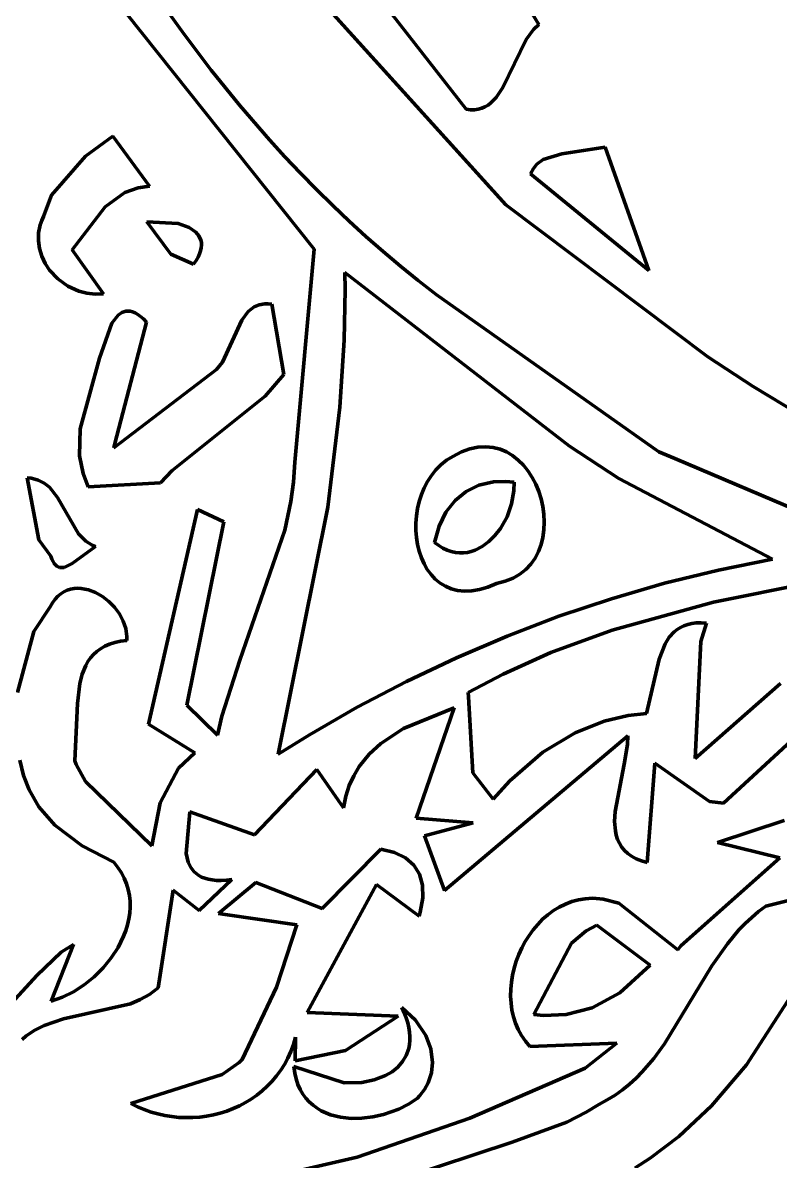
# Model space of a CAD drawing. Header units: millimetres. Extents: x 0 to 14.2, y 0 to 19.5.
# Drawn here: x 3.122 to 3.727, y 3.899 to 4.808 of the extents above; entities that cross this region are included whole.
import ezdxf

# ---------------------------------------------------------------- set-up
doc = ezdxf.new("R2010")
doc.units = ezdxf.units.MM
doc.layers.add('color#010101ff', color=7, linetype='CONTINUOUS', lineweight=100)
doc.layers.add('color#fdfdfdff', color=7, linetype='CONTINUOUS', lineweight=100)

msp = doc.modelspace()

# ---------------------------------------------------------------- linework, layer by layer
at = {"layer": 'color#010101ff'}
for p, q in [((3.53395, 4.80709), (3.46844, 4.91284)), ((3.50764, 4.66303), (3.31882, 4.87161)), ((3.35454, 4.62758), (3.17139, 4.85773)), ((3.22936, 4.82925), (3.25046, 4.79959)), ((3.41673, 4.81492), (3.47591, 4.73928)), ((3.25046, 4.79959), (3.27243, 4.77059)), ((3.5238, 4.79491), (3.52952, 4.80285)), ((3.52952, 4.80285), (3.53395, 4.80709)), ((3.50517, 4.7566), (3.5238, 4.79491)), ((3.27243, 4.77059), (3.29529, 4.74232)), ((3.49975, 4.74866), (3.50517, 4.7566)), ((3.49332, 4.74269), (3.4956, 4.74442)), ((3.4956, 4.74442), (3.49975, 4.74866)), ((3.29529, 4.74232), (3.31905, 4.71484)), ((3.47591, 4.73928), (3.47932, 4.7389)), ((3.47932, 4.7389), (3.48251, 4.73893)), ((3.48251, 4.73893), (3.48549, 4.73935)), ((3.48549, 4.73935), (3.48828, 4.74013)), ((3.48828, 4.74013), (3.49088, 4.74125)), ((3.49088, 4.74125), (3.49332, 4.74269)), ((3.17211, 4.70185), (3.19387, 4.71773)), ((3.19387, 4.71773), (3.22319, 4.67795)), ((3.31905, 4.71484), (3.33128, 4.70142)), ((3.58672, 4.70909), (3.55233, 4.7037)), ((3.62176, 4.61068), (3.58672, 4.70909)), ((3.14505, 4.67063), (3.17211, 4.70185)), ((3.33128, 4.70142), (3.34374, 4.68821)), ((3.53735, 4.69923), (3.53226, 4.69539)), ((3.55233, 4.7037), (3.53735, 4.69923)), ((3.52949, 4.69194), (3.5273, 4.68766)), ((3.53226, 4.69539), (3.52949, 4.69194)), ((3.34374, 4.68821), (3.35643, 4.67523)), ((3.5273, 4.68766), (3.62176, 4.61068)), ((3.20338, 4.6728), (3.18773, 4.66135)), ((3.2141, 4.67667), (3.20338, 4.6728)), ((3.22319, 4.67795), (3.2141, 4.67667)), ((3.35643, 4.67523), (3.36935, 4.66249)), ((3.13858, 4.65361), (3.14505, 4.67063)), ((3.66885, 4.5416), (3.50764, 4.66303)), ((3.13713, 4.65039), (3.13858, 4.65361)), ((3.18773, 4.66135), (3.16152, 4.62715)), ((3.36935, 4.66249), (3.38252, 4.64999)), ((3.13466, 4.64068), (3.136, 4.64715)), ((3.136, 4.64715), (3.13713, 4.65039)), ((3.22116, 4.64954), (3.24602, 4.64797)), ((3.24026, 4.62362), (3.22116, 4.64954)), ((3.24602, 4.64797), (3.25487, 4.64477)), ((3.25487, 4.64477), (3.26005, 4.64124)), ((3.38252, 4.64999), (3.39592, 4.63774)), ((3.13446, 4.63427), (3.13466, 4.64068)), ((3.26005, 4.64124), (3.26256, 4.63829)), ((3.26256, 4.63829), (3.26414, 4.63485)), ((3.39592, 4.63774), (3.40957, 4.62574)), ((3.13533, 4.62801), (3.13446, 4.63427)), ((3.13718, 4.62199), (3.13533, 4.62801)), ((3.16152, 4.62715), (3.18657, 4.59184)), ((3.26396, 4.62638), (3.26312, 4.62391)), ((3.26446, 4.6287), (3.26396, 4.62638)), ((3.26414, 4.63485), (3.26453, 4.63293)), ((3.26465, 4.63089), (3.26446, 4.6287)), ((3.26453, 4.63293), (3.26465, 4.63089)), ((3.33927, 4.45745), (3.35454, 4.62758)), ((3.13991, 4.61627), (3.13718, 4.62199)), ((3.25841, 4.61564), (3.24026, 4.62362)), ((3.26036, 4.61854), (3.25841, 4.61564)), ((3.26193, 4.6213), (3.26036, 4.61854)), ((3.26312, 4.62391), (3.26193, 4.6213)), ((3.40957, 4.62574), (3.42345, 4.61402)), ((3.14345, 4.61095), (3.13991, 4.61627)), ((3.15006, 4.60389), (3.14345, 4.61095)), ((3.37908, 4.6089), (3.3792, 4.59541)), ((3.55832, 4.4703), (3.37908, 4.6089)), ((3.42345, 4.61402), (3.43759, 4.60257)), ((3.15797, 4.59817), (3.15006, 4.60389)), ((3.43759, 4.60257), (3.45197, 4.5914)), ((3.16689, 4.59407), (3.15797, 4.59817)), ((3.17325, 4.59238), (3.16689, 4.59407)), ((3.17984, 4.5916), (3.17325, 4.59238)), ((3.18657, 4.59184), (3.17984, 4.5916)), ((3.3792, 4.59541), (3.37845, 4.55505)), ((3.45197, 4.5914), (3.62969, 4.46591)), ((3.30184, 4.57777), (3.30671, 4.58151)), ((3.30671, 4.58151), (3.31068, 4.58312)), ((3.31068, 4.58312), (3.31532, 4.5839)), ((3.31532, 4.5839), (3.31792, 4.58394)), ((3.31792, 4.58394), (3.32072, 4.58374)), ((3.32072, 4.58374), (3.33045, 4.52745)), ((3.1932, 4.56846), (3.19811, 4.57488)), ((3.19811, 4.57488), (3.201, 4.57694)), ((3.201, 4.57694), (3.20421, 4.57803)), ((3.20421, 4.57803), (3.20594, 4.57816)), ((3.20594, 4.57816), (3.20777, 4.57799)), ((3.20777, 4.57799), (3.20968, 4.57749)), ((3.20968, 4.57749), (3.21169, 4.57664)), ((3.21169, 4.57664), (3.2138, 4.57544)), ((3.2138, 4.57544), (3.216, 4.57385)), ((3.216, 4.57385), (3.21831, 4.57185)), ((3.21831, 4.57185), (3.22073, 4.56944)), ((3.29689, 4.57087), (3.30184, 4.57777)), ((3.18335, 4.54055), (3.1932, 4.56846)), ((3.22073, 4.56944), (3.19561, 4.47248)), ((3.2814, 4.53743), (3.29689, 4.57087)), ((3.37845, 4.55505), (3.37503, 4.50148)), ((3.16775, 4.48421), (3.18335, 4.54055)), ((3.27655, 4.5315), (3.2814, 4.53743)), ((3.70497, 4.51784), (3.66885, 4.5416)), ((3.19469, 4.46902), (3.27655, 4.5315)), ((3.33045, 4.52745), (3.31539, 4.51024)), ((3.74196, 4.49564), (3.70497, 4.51784)), ((3.31539, 4.51024), (3.24138, 4.45083)), ((3.37503, 4.50148), (3.36547, 4.42164)), ((3.16741, 4.46269), (3.16775, 4.48421)), ((3.19561, 4.47248), (3.19469, 4.46902)), ((3.17024, 4.44839), (3.16741, 4.46269)), ((3.46529, 4.46213), (3.4722, 4.46571)), ((3.4722, 4.46571), (3.47888, 4.46815)), ((3.47888, 4.46815), (3.48531, 4.46952)), ((3.48531, 4.46952), (3.49147, 4.4699)), ((3.49147, 4.4699), (3.49733, 4.46934)), ((3.49733, 4.46934), (3.50288, 4.46793)), ((3.50288, 4.46793), (3.5081, 4.46573)), ((3.5081, 4.46573), (3.51297, 4.46281)), ((3.51297, 4.46281), (3.51747, 4.45925)), ((3.59781, 4.44439), (3.55832, 4.4703)), ((3.62969, 4.46591), (3.64241, 4.4604)), ((3.33815, 4.44166), (3.33927, 4.45745)), ((3.45174, 4.45145), (3.45579, 4.45549)), ((3.45579, 4.45549), (3.4603, 4.45907)), ((3.4603, 4.45907), (3.46529, 4.46213)), ((3.51747, 4.45925), (3.52158, 4.45511)), ((3.52158, 4.45511), (3.52528, 4.45046)), ((3.64241, 4.4604), (4.00004, 4.3084)), ((3.12541, 4.44509), (3.12863, 4.4447)), ((3.13481, 4.39554), (3.12541, 4.44509)), ((3.12863, 4.4447), (3.1316, 4.44405)), ((3.17432, 4.43775), (3.17024, 4.44839)), ((3.24138, 4.45083), (3.23201, 4.441)), ((3.44503, 4.44219), (3.44816, 4.447)), ((3.44816, 4.447), (3.45174, 4.45145)), ((3.52528, 4.45046), (3.52856, 4.44538)), ((3.52856, 4.44538), (3.53139, 4.43994)), ((3.1316, 4.44405), (3.13433, 4.44316)), ((3.13433, 4.44316), (3.13915, 4.44071)), ((3.13915, 4.44071), (3.14324, 4.43749)), ((3.14324, 4.43749), (3.14976, 4.42928)), ((3.23201, 4.441), (3.17432, 4.43775)), ((3.336, 4.42613), (3.33815, 4.44166)), ((3.44014, 4.43172), (3.44236, 4.43708)), ((3.44236, 4.43708), (3.44503, 4.44219)), ((3.48608, 4.43915), (3.47579, 4.43416)), ((3.49776, 4.44176), (3.48608, 4.43915)), ((3.50738, 4.44207), (3.49776, 4.44176)), ((3.51417, 4.44145), (3.50738, 4.44207)), ((3.51405, 4.43462), (3.51417, 4.44145)), ((3.53139, 4.43994), (3.53375, 4.4342)), ((3.72046, 4.38014), (3.59781, 4.44439)), ((3.14976, 4.42928), (3.16639, 4.40029)), ((3.43838, 4.42617), (3.44014, 4.43172)), ((3.46699, 4.42695), (3.45978, 4.41766)), ((3.47579, 4.43416), (3.46699, 4.42695)), ((3.51218, 4.4242), (3.51405, 4.43462)), ((3.53375, 4.4342), (3.53563, 4.42823)), ((3.53563, 4.42823), (3.537, 4.42212)), ((3.22245, 4.2483), (3.26134, 4.41978)), ((3.26134, 4.41978), (3.28241, 4.40985)), ((3.36547, 4.42164), (3.32573, 4.2243)), ((3.33114, 4.40325), (3.336, 4.42613)), ((3.43618, 4.4147), (3.43706, 4.42048)), ((3.43706, 4.42048), (3.43838, 4.42617)), ((3.45978, 4.41766), (3.45428, 4.40645)), ((3.50847, 4.41403), (3.51218, 4.4242)), ((3.537, 4.42212), (3.53785, 4.41592)), ((3.28241, 4.40985), (3.25295, 4.26351)), ((3.43575, 4.40889), (3.43618, 4.4147)), ((3.43576, 4.40311), (3.43575, 4.40889)), ((3.50317, 4.40464), (3.50847, 4.41403)), ((3.53785, 4.41592), (3.53816, 4.40971)), ((3.53816, 4.40971), (3.5379, 4.40355)), ((3.16639, 4.40029), (3.17238, 4.39445)), ((3.29523, 4.2996), (3.33114, 4.40325)), ((3.4362, 4.3974), (3.43576, 4.40311)), ((3.45428, 4.40645), (3.45058, 4.39348)), ((3.494, 4.39421), (3.49885, 4.39906)), ((3.49885, 4.39906), (3.50317, 4.40464)), ((3.5379, 4.40355), (3.53707, 4.39753)), ((3.1445, 4.38241), (3.13481, 4.39554)), ((3.18005, 4.3901), (3.16152, 4.37668)), ((3.17238, 4.39445), (3.17728, 4.39136)), ((3.17728, 4.39136), (3.18005, 4.3901)), ((3.43708, 4.39182), (3.4362, 4.3974)), ((3.43838, 4.38643), (3.43708, 4.39182)), ((3.45058, 4.39348), (3.45395, 4.39098)), ((3.45395, 4.39098), (3.45732, 4.38895)), ((3.48294, 4.3873), (3.48867, 4.39024)), ((3.48867, 4.39024), (3.494, 4.39421)), ((3.53563, 4.39171), (3.53357, 4.38615)), ((3.53707, 4.39753), (3.53563, 4.39171)), ((3.14535, 4.38017), (3.1445, 4.38241)), ((3.44011, 4.38128), (3.43838, 4.38643)), ((3.44227, 4.37642), (3.44011, 4.38128)), ((3.45732, 4.38895), (3.46067, 4.38737)), ((3.46067, 4.38737), (3.46399, 4.38622)), ((3.46399, 4.38622), (3.46728, 4.38548)), ((3.46728, 4.38548), (3.47053, 4.38514)), ((3.47053, 4.38514), (3.47373, 4.38516)), ((3.47373, 4.38516), (3.47687, 4.38555)), ((3.47687, 4.38555), (3.47994, 4.38626)), ((3.47994, 4.38626), (3.48294, 4.3873)), ((3.53088, 4.38094), (3.52752, 4.37614)), ((3.53357, 4.38615), (3.53088, 4.38094)), ((3.14625, 4.37827), (3.14535, 4.38017)), ((3.1472, 4.37671), (3.14625, 4.37827)), ((3.14925, 4.37448), (3.1472, 4.37671)), ((3.15146, 4.37334), (3.14925, 4.37448)), ((3.15505, 4.37335), (3.15146, 4.37334)), ((3.16152, 4.37668), (3.15505, 4.37335)), ((3.44485, 4.37191), (3.44227, 4.37642)), ((3.44785, 4.3678), (3.44485, 4.37191)), ((3.52349, 4.37182), (3.51876, 4.36805)), ((3.52752, 4.37614), (3.52349, 4.37182)), ((3.67716, 4.37141), (3.72046, 4.38014)), ((3.45126, 4.36415), (3.44785, 4.3678)), ((3.45508, 4.36101), (3.45126, 4.36415)), ((3.51331, 4.3649), (3.50713, 4.36245)), ((3.51876, 4.36805), (3.51331, 4.3649)), ((3.63426, 4.36086), (3.67716, 4.37141)), ((3.76544, 4.36416), (3.67315, 4.34585)), ((3.15234, 4.35248), (3.15483, 4.35407)), ((3.15483, 4.35407), (3.15744, 4.35528)), ((3.15744, 4.35528), (3.16015, 4.35615)), ((3.16015, 4.35615), (3.16293, 4.35667)), ((3.16293, 4.35667), (3.16577, 4.35686)), ((3.16577, 4.35686), (3.16864, 4.35674)), ((3.16864, 4.35674), (3.17443, 4.35563)), ((3.17443, 4.35563), (3.18015, 4.35345)), ((3.45932, 4.35843), (3.45508, 4.36101)), ((3.46396, 4.35647), (3.45932, 4.35843)), ((3.46901, 4.35519), (3.46396, 4.35647)), ((3.47446, 4.35463), (3.46901, 4.35519)), ((3.4803, 4.35485), (3.47446, 4.35463)), ((3.48654, 4.35591), (3.4803, 4.35485)), ((3.49317, 4.35786), (3.48654, 4.35591)), ((3.5002, 4.36076), (3.49317, 4.35786)), ((3.50713, 4.36245), (3.5002, 4.36076)), ((3.59184, 4.34854), (3.63426, 4.36086)), ((3.14389, 4.3421), (3.14573, 4.34533)), ((3.14573, 4.34533), (3.14777, 4.34812)), ((3.14777, 4.34812), (3.14998, 4.3505)), ((3.14998, 4.3505), (3.15234, 4.35248)), ((3.18015, 4.35345), (3.18563, 4.35032)), ((3.18563, 4.35032), (3.19072, 4.34637)), ((3.19072, 4.34637), (3.19528, 4.34171)), ((3.54996, 4.33449), (3.59184, 4.34854)), ((3.67315, 4.34585), (3.59247, 4.32349)), ((3.13074, 4.32231), (3.14389, 4.3421)), ((3.19528, 4.34171), (3.19914, 4.33646)), ((3.19914, 4.33646), (3.20216, 4.33074)), ((3.20216, 4.33074), (3.20419, 4.32468)), ((3.50867, 4.31875), (3.54996, 4.33449)), ((3.64684, 4.32567), (3.64962, 4.327)), ((3.64962, 4.327), (3.65266, 4.32804)), ((3.65266, 4.32804), (3.65596, 4.32877)), ((3.65596, 4.32877), (3.65954, 4.32918)), ((3.65954, 4.32918), (3.66342, 4.32923)), ((3.6676, 4.32892), (3.66314, 4.31445)), ((3.66342, 4.32923), (3.6676, 4.32892)), ((3.11772, 4.27377), (3.13074, 4.32231)), ((3.20419, 4.32468), (3.20506, 4.31838)), ((3.20506, 4.31838), (3.20501, 4.31519)), ((3.46804, 4.30137), (3.50867, 4.31875)), ((3.59247, 4.32349), (3.54345, 4.30547)), ((3.63466, 4.31257), (3.63795, 4.31779)), ((3.63795, 4.31779), (3.64198, 4.3222)), ((3.64198, 4.3222), (3.6443, 4.32406)), ((3.6443, 4.32406), (3.64684, 4.32567)), ((3.18409, 4.30862), (3.18109, 4.30642)), ((3.18746, 4.31055), (3.18409, 4.30862)), ((3.19121, 4.31219), (3.18746, 4.31055)), ((3.19537, 4.31352), (3.19121, 4.31219)), ((3.19997, 4.31452), (3.19537, 4.31352)), ((3.20501, 4.31519), (3.19997, 4.31452)), ((3.62978, 4.30034), (3.63466, 4.31257)), ((3.66314, 4.31445), (3.65858, 4.22109)), ((3.17609, 4.30126), (3.17406, 4.29833)), ((3.17843, 4.30396), (3.17609, 4.30126)), ((3.18109, 4.30642), (3.17843, 4.30396)), ((3.28096, 4.25476), (3.29523, 4.2996)), ((3.42814, 4.28239), (3.46804, 4.30137)), ((3.54345, 4.30547), (3.50534, 4.28835)), ((3.61992, 4.25681), (3.62978, 4.30034)), ((3.17231, 4.2952), (3.16955, 4.28839)), ((3.17406, 4.29833), (3.17231, 4.2952)), ((3.16765, 4.28096), (3.16575, 4.26479)), ((3.16955, 4.28839), (3.16765, 4.28096)), ((3.38902, 4.26186), (3.42814, 4.28239)), ((3.50534, 4.28835), (3.47754, 4.27372)), ((3.47754, 4.27372), (3.47775, 4.27017)), ((3.65858, 4.22109), (3.7267, 4.28077)), ((3.16575, 4.26479), (3.16348, 4.21921)), ((3.25295, 4.26351), (3.27735, 4.23949)), ((3.47775, 4.27017), (3.4813, 4.20943)), ((3.27735, 4.23949), (3.28096, 4.25476)), ((3.35074, 4.23981), (3.38902, 4.26186)), ((3.46634, 4.26143), (3.42578, 4.24498)), ((3.43606, 4.1733), (3.46634, 4.26143)), ((3.5859, 4.25067), (3.60514, 4.25524)), ((3.60514, 4.25524), (3.61992, 4.25681)), ((3.25943, 4.22536), (3.22245, 4.2483)), ((3.42578, 4.24498), (3.40786, 4.23302)), ((3.56285, 4.24144), (3.5859, 4.25067)), ((3.32573, 4.2243), (3.35074, 4.23981)), ((3.60492, 4.23915), (3.45864, 4.11554)), ((3.53714, 4.22599), (3.56285, 4.24144)), ((3.60465, 4.23216), (3.60492, 4.23915)), ((3.74202, 4.24111), (3.68123, 4.18519)), ((3.40786, 4.23302), (3.39854, 4.22438)), ((3.60208, 4.21654), (3.60465, 4.23216)), ((3.12266, 4.2073), (3.1197, 4.21966)), ((3.16348, 4.21921), (3.16456, 4.21624)), ((3.24638, 4.21313), (3.25943, 4.22536)), ((3.39854, 4.22438), (3.3906, 4.21454)), ((3.51063, 4.20325), (3.53714, 4.22599)), ((3.62651, 4.21737), (3.62037, 4.13802)), ((3.66999, 4.18664), (3.62651, 4.21737)), ((3.16456, 4.21624), (3.17204, 4.20263)), ((3.23172, 4.18562), (3.24638, 4.21313)), ((3.35673, 4.21219), (3.30689, 4.16005)), ((3.37806, 4.18164), (3.35673, 4.21219)), ((3.3906, 4.21454), (3.38619, 4.20726)), ((3.4813, 4.20943), (3.49752, 4.1886)), ((3.59472, 4.17869), (3.60208, 4.21654)), ((3.12705, 4.196), (3.12266, 4.2073)), ((3.17204, 4.20263), (3.22494, 4.15123)), ((3.38258, 4.19937), (3.37985, 4.19084)), ((3.38619, 4.20726), (3.38258, 4.19937)), ((3.49752, 4.1886), (3.51063, 4.20325)), ((3.13491, 4.18248), (3.12705, 4.196)), ((3.37985, 4.19084), (3.37806, 4.18164)), ((3.14753, 4.16787), (3.13491, 4.18248)), ((3.22494, 4.15123), (3.23172, 4.18562)), ((3.68123, 4.18519), (3.66999, 4.18664)), ((3.25542, 4.17842), (3.25252, 4.14522)), ((3.30689, 4.16005), (3.25542, 4.17842)), ((3.48142, 4.16959), (3.43606, 4.1733)), ((3.59436, 4.17074), (3.59472, 4.17869)), ((3.16936, 4.1512), (3.14753, 4.16787)), ((3.44252, 4.15924), (3.48142, 4.16959)), ((3.59497, 4.16327), (3.59436, 4.17074)), ((3.5957, 4.15975), (3.59497, 4.16327)), ((3.67637, 4.15395), (3.72958, 4.17136)), ((3.45864, 4.11554), (3.44252, 4.15924)), ((3.59676, 4.15641), (3.5957, 4.15975)), ((3.59817, 4.15326), (3.59676, 4.15641)), ((3.72631, 4.14165), (3.67637, 4.15395)), ((3.19459, 4.13827), (3.16936, 4.1512)), ((3.25252, 4.14522), (3.2541, 4.13811)), ((3.36092, 4.10116), (3.40778, 4.14867)), ((3.40778, 4.14867), (3.41874, 4.14585)), ((3.41874, 4.14585), (3.42755, 4.14157)), ((3.59997, 4.15032), (3.59817, 4.15326)), ((3.60217, 4.1476), (3.59997, 4.15032)), ((3.60482, 4.14513), (3.60217, 4.1476)), ((3.60793, 4.14291), (3.60482, 4.14513)), ((3.19792, 4.13408), (3.19459, 4.13827)), ((3.2541, 4.13811), (3.25604, 4.13396)), ((3.42755, 4.14157), (3.43419, 4.13583)), ((3.43419, 4.13583), (3.43868, 4.12862)), ((3.61154, 4.14098), (3.60793, 4.14291)), ((3.61568, 4.13934), (3.61154, 4.14098)), ((3.62037, 4.13802), (3.61568, 4.13934)), ((3.64711, 4.07131), (3.72631, 4.14165)), ((3.20073, 4.12976), (3.19792, 4.13408)), ((3.20305, 4.12534), (3.20073, 4.12976)), ((3.25604, 4.13396), (3.25882, 4.13038)), ((3.25882, 4.13038), (3.26253, 4.12746)), ((3.26253, 4.12746), (3.26478, 4.12628)), ((3.43868, 4.12862), (3.44101, 4.11996)), ((3.20488, 4.12084), (3.20305, 4.12534)), ((3.20625, 4.11626), (3.20488, 4.12084)), ((3.28894, 4.12425), (3.26291, 4.09965)), ((3.26478, 4.12628), (3.2673, 4.1253)), ((3.2673, 4.1253), (3.2701, 4.12453)), ((3.2701, 4.12453), (3.27321, 4.12398)), ((3.27321, 4.12398), (3.27664, 4.12367)), ((3.27664, 4.12367), (3.28039, 4.1236)), ((3.27833, 4.0972), (3.30789, 4.12208)), ((3.28039, 4.1236), (3.28449, 4.12379)), ((3.28449, 4.12379), (3.28894, 4.12425)), ((3.30789, 4.12208), (3.36092, 4.10116)), ((3.40429, 4.12033), (3.3491, 4.01807)), ((3.43836, 4.0951), (3.40429, 4.12033)), ((3.44101, 4.11996), (3.44118, 4.10982)), ((3.77865, 4.11915), (3.71514, 4.103)), ((3.20716, 4.11163), (3.20625, 4.11626)), ((3.20765, 4.10696), (3.20716, 4.11163)), ((3.24207, 4.11596), (3.23009, 4.03777)), ((3.26291, 4.09965), (3.24207, 4.11596)), ((3.44118, 4.10982), (3.4392, 4.09823)), ((3.56544, 4.10817), (3.57094, 4.10905)), ((3.57094, 4.10905), (3.57661, 4.10936)), ((3.57661, 4.10936), (3.58245, 4.10905)), ((3.58245, 4.10905), (3.58517, 4.1088)), ((3.58517, 4.1088), (3.59776, 4.10544)), ((3.2074, 4.09757), (3.20772, 4.10227)), ((3.20772, 4.10227), (3.20765, 4.10696)), ((3.54105, 4.09623), (3.54547, 4.09951)), ((3.54547, 4.09951), (3.55013, 4.10238)), ((3.55013, 4.10238), (3.55502, 4.1048)), ((3.55502, 4.1048), (3.56013, 4.10674)), ((3.56013, 4.10674), (3.56544, 4.10817)), ((3.59776, 4.10544), (3.64485, 4.06822)), ((3.71514, 4.103), (3.70928, 4.0987)), ((3.20564, 4.08821), (3.2067, 4.09288)), ((3.2067, 4.09288), (3.2074, 4.09757)), ((3.28176, 4.0967), (3.27833, 4.0972)), ((3.34063, 4.08813), (3.28176, 4.0967)), ((3.4392, 4.09823), (3.43836, 4.0951)), ((3.53298, 4.08857), (3.53688, 4.09257)), ((3.53688, 4.09257), (3.54105, 4.09623)), ((3.70375, 4.09409), (3.69851, 4.08921)), ((3.70928, 4.0987), (3.70375, 4.09409)), ((3.2025, 4.07903), (3.20423, 4.08359)), ((3.20423, 4.08359), (3.20564, 4.08821)), ((3.32453, 4.03846), (3.34063, 4.08813)), ((3.52604, 4.07965), (3.52936, 4.08425)), ((3.52936, 4.08425), (3.53298, 4.08857)), ((3.57161, 4.08343), (3.55983, 4.07362)), ((3.58012, 4.08804), (3.57161, 4.08343)), ((3.62272, 4.05592), (3.58012, 4.08804)), ((3.69355, 4.08407), (3.68434, 4.07312)), ((3.69851, 4.08921), (3.69355, 4.08407)), ((3.16262, 4.07243), (3.1446, 4.02735)), ((3.15273, 4.06629), (3.16262, 4.07243)), ((3.19812, 4.07015), (3.2025, 4.07903)), ((3.52031, 4.06975), (3.52301, 4.0748)), ((3.52301, 4.0748), (3.52604, 4.07965)), ((3.55983, 4.07362), (3.52994, 4.01656)), ((3.68434, 4.07312), (3.67193, 4.0554)), ((3.13326, 4.04784), (3.15273, 4.06629)), ((3.19265, 4.0617), (3.19812, 4.07015)), ((3.51591, 4.05913), (3.51794, 4.06451)), ((3.51794, 4.06451), (3.52031, 4.06975)), ((3.64485, 4.06822), (3.64711, 4.07131)), ((3.17898, 4.04662), (3.18622, 4.05381)), ((3.18622, 4.05381), (3.19265, 4.0617)), ((3.51424, 4.05364), (3.51591, 4.05913)), ((3.59839, 4.03376), (3.62272, 4.05592)), ((3.67193, 4.0554), (3.63414, 3.99313)), ((3.09422, 4.00512), (3.13326, 4.04784)), ((3.17105, 4.04024), (3.17898, 4.04662)), ((3.51202, 4.04244), (3.51294, 4.04806)), ((3.51294, 4.04806), (3.51424, 4.05364)), ((3.69957, 3.97633), (3.74618, 4.04844)), ((3.16259, 4.03482), (3.17105, 4.04024)), ((3.23009, 4.03777), (3.22314, 4.03258)), ((3.29709, 3.98055), (3.32453, 4.03846)), ((3.51139, 4.0312), (3.5115, 4.03681)), ((3.5115, 4.03681), (3.51202, 4.04244)), ((3.1446, 4.02735), (3.14919, 4.02875)), ((3.14919, 4.02875), (3.15372, 4.03048)), ((3.15372, 4.03048), (3.16259, 4.03482)), ((3.21578, 4.02844), (3.20807, 4.02517)), ((3.22314, 4.03258), (3.21578, 4.02844)), ((3.5117, 4.02565), (3.51139, 4.0312)), ((3.57644, 4.02194), (3.59839, 4.03376)), ((3.20807, 4.02517), (3.15463, 4.01309)), ((3.3491, 4.01807), (3.42156, 4.01519)), ((3.42444, 4.02217), (3.43551, 4.01203)), ((3.4264, 4.01796), (3.42444, 4.02217)), ((3.42799, 4.01389), (3.4264, 4.01796)), ((3.51244, 4.02018), (3.5117, 4.02565)), ((3.51363, 4.01483), (3.51244, 4.02018)), ((3.55581, 4.01649), (3.57644, 4.02194)), ((3.15463, 4.01309), (3.13898, 4.00785)), ((3.42156, 4.01519), (3.37947, 3.98798)), ((3.42923, 4.00997), (3.42799, 4.01389)), ((3.43013, 4.0062), (3.42923, 4.00997)), ((3.43551, 4.01203), (3.44366, 3.99989)), ((3.51528, 4.00964), (3.51363, 4.01483)), ((3.51741, 4.00464), (3.51528, 4.00964)), ((3.52994, 4.01656), (3.53751, 4.01578)), ((3.53751, 4.01578), (3.55581, 4.01649)), ((3.12474, 3.99943), (3.12146, 3.99667)), ((3.13165, 4.00413), (3.12474, 3.99943)), ((3.13898, 4.00785), (3.13165, 4.00413)), ((3.43071, 4.00257), (3.43013, 4.0062)), ((3.43097, 3.9991), (3.43071, 4.00257)), ((3.44366, 3.99989), (3.44764, 3.98927)), ((3.52002, 3.99986), (3.51741, 4.00464)), ((3.52313, 3.99533), (3.52002, 3.99986)), ((3.33803, 3.9926), (3.33598, 3.98708)), ((3.33972, 3.99837), (3.33803, 3.9926)), ((3.33948, 3.9796), (3.33972, 3.99837)), ((3.43002, 3.98957), (3.43062, 3.9926)), ((3.43062, 3.9926), (3.43094, 3.99577)), ((3.43094, 3.99577), (3.43097, 3.9991)), ((3.52675, 3.99109), (3.52313, 3.99533)), ((3.59608, 3.99368), (3.52675, 3.99109)), ((3.5709, 3.97376), (3.59608, 3.99368)), ((3.63414, 3.99313), (3.62568, 3.98156)), ((3.3336, 3.98181), (3.33089, 3.97679)), ((3.33598, 3.98708), (3.3336, 3.98181)), ((3.37947, 3.98798), (3.33948, 3.9796)), ((3.42509, 3.979), (3.42803, 3.98398)), ((3.42803, 3.98398), (3.43002, 3.98957)), ((3.44764, 3.98927), (3.44902, 3.97828)), ((3.62568, 3.98156), (3.61642, 3.97076)), ((3.28119, 3.9686), (3.29463, 3.97821)), ((3.29463, 3.97821), (3.29709, 3.98055)), ((3.32788, 3.97203), (3.32458, 3.96753)), ((3.33089, 3.97679), (3.32788, 3.97203)), ((3.33913, 3.96986), (3.33843, 3.97498)), ((3.33843, 3.97498), (3.37864, 3.96191)), ((3.41672, 3.9709), (3.42129, 3.97464)), ((3.42129, 3.97464), (3.42509, 3.979)), ((3.44902, 3.97828), (3.44814, 3.97003)), ((3.47876, 3.93385), (3.5709, 3.97376)), ((3.6716, 3.94368), (3.69957, 3.97633)), ((3.20838, 3.94555), (3.28119, 3.9686)), ((3.32101, 3.96331), (3.31719, 3.95935)), ((3.32458, 3.96753), (3.32101, 3.96331)), ((3.34022, 3.96511), (3.33913, 3.96986)), ((3.34167, 3.96073), (3.34022, 3.96511)), ((3.39271, 3.96232), (3.40257, 3.96433)), ((3.40257, 3.96433), (3.41148, 3.9678)), ((3.41148, 3.9678), (3.41672, 3.9709)), ((3.44814, 3.97003), (3.44548, 3.96198)), ((3.61142, 3.9657), (3.60615, 3.96091)), ((3.61642, 3.97076), (3.61142, 3.9657)), ((3.31313, 3.95566), (3.30886, 3.95226)), ((3.31719, 3.95935), (3.31313, 3.95566)), ((3.34347, 3.95671), (3.34167, 3.96073)), ((3.34559, 3.95304), (3.34347, 3.95671)), ((3.37864, 3.96191), (3.39271, 3.96232)), ((3.44265, 3.9568), (3.43892, 3.95183)), ((3.44548, 3.96198), (3.44265, 3.9568)), ((3.60058, 3.9564), (3.59467, 3.95221)), ((3.60615, 3.96091), (3.60058, 3.9564)), ((3.21361, 3.94293), (3.20838, 3.94555)), ((3.29971, 3.94629), (3.29488, 3.94374)), ((3.30438, 3.94913), (3.29971, 3.94629)), ((3.30886, 3.95226), (3.30438, 3.94913)), ((3.34801, 3.94972), (3.34559, 3.95304)), ((3.35071, 3.94674), (3.34801, 3.94972)), ((3.35367, 3.94408), (3.35071, 3.94674)), ((3.42983, 3.94494), (3.42225, 3.9411)), ((3.4367, 3.94944), (3.42983, 3.94494)), ((3.43892, 3.95183), (3.4367, 3.94944)), ((3.58177, 3.94487), (3.57175, 3.93864)), ((3.58841, 3.94836), (3.58177, 3.94487)), ((3.59467, 3.95221), (3.58841, 3.94836)), ((3.21895, 3.94067), (3.21361, 3.94293)), ((3.22437, 3.93875), (3.21895, 3.94067)), ((3.22986, 3.93718), (3.22437, 3.93875)), ((3.2354, 3.93595), (3.22986, 3.93718)), ((3.24097, 3.93505), (3.2354, 3.93595)), ((3.27419, 3.93653), (3.26877, 3.93548)), ((3.27953, 3.93788), (3.27419, 3.93653)), ((3.28477, 3.93953), (3.27953, 3.93788)), ((3.28989, 3.94149), (3.28477, 3.93953)), ((3.29488, 3.94374), (3.28989, 3.94149)), ((3.35687, 3.94174), (3.35367, 3.94408)), ((3.36027, 3.93971), (3.35687, 3.94174)), ((3.36387, 3.93799), (3.36027, 3.93971)), ((3.36764, 3.93656), (3.36387, 3.93799)), ((3.37561, 3.93456), (3.36764, 3.93656)), ((3.40992, 3.9367), (3.40132, 3.93477)), ((3.42225, 3.9411), (3.40992, 3.9367)), ((3.57175, 3.93864), (3.5562, 3.93063)), ((3.64558, 3.91924), (3.6716, 3.94368)), ((3.24657, 3.93449), (3.24097, 3.93505)), ((3.25216, 3.93425), (3.24657, 3.93449)), ((3.25773, 3.93435), (3.25216, 3.93425)), ((3.26327, 3.93476), (3.25773, 3.93435)), ((3.26877, 3.93548), (3.26327, 3.93476)), ((3.38399, 3.93364), (3.37561, 3.93456)), ((3.39262, 3.93373), (3.38399, 3.93364)), ((3.38902, 3.90261), (3.47876, 3.93385)), ((3.40132, 3.93477), (3.39262, 3.93373)), ((3.5562, 3.93063), (3.51258, 3.91472)), ((3.62283, 3.90195), (3.64558, 3.91924)), ((3.51258, 3.91472), (3.42405, 3.88532)), ((3.33003, 3.88905), (3.38902, 3.90261)), ((3.61078, 3.89416), (3.62283, 3.90195))]:
    msp.add_line(p, q, dxfattribs=at)
at = {"layer": 'color#fdfdfdff'}
for p, q in [((3.46844, 4.91284), (3.53395, 4.80709)), ((3.31882, 4.87161), (3.50764, 4.66303)), ((3.17139, 4.85773), (3.35454, 4.62758)), ((3.25046, 4.79959), (3.22936, 4.82925)), ((3.47591, 4.73928), (3.41673, 4.81492)), ((3.27243, 4.77059), (3.25046, 4.79959)), ((3.52952, 4.80285), (3.5238, 4.79491)), ((3.53395, 4.80709), (3.52952, 4.80285)), ((3.5238, 4.79491), (3.50517, 4.7566)), ((3.29529, 4.74232), (3.27243, 4.77059)), ((3.50517, 4.7566), (3.49975, 4.74866)), ((3.4956, 4.74442), (3.49332, 4.74269)), ((3.49975, 4.74866), (3.4956, 4.74442)), ((3.31905, 4.71484), (3.29529, 4.74232)), ((3.47932, 4.7389), (3.47591, 4.73928)), ((3.48251, 4.73893), (3.47932, 4.7389)), ((3.48549, 4.73935), (3.48251, 4.73893)), ((3.48828, 4.74013), (3.48549, 4.73935)), ((3.49088, 4.74125), (3.48828, 4.74013)), ((3.49332, 4.74269), (3.49088, 4.74125)), ((3.19387, 4.71773), (3.17211, 4.70185)), ((3.22319, 4.67795), (3.19387, 4.71773)), ((3.33128, 4.70142), (3.31905, 4.71484)), ((3.55233, 4.7037), (3.58672, 4.70909)), ((3.58672, 4.70909), (3.62176, 4.61068)), ((3.17211, 4.70185), (3.14505, 4.67063)), ((3.34374, 4.68821), (3.33128, 4.70142)), ((3.53226, 4.69539), (3.53735, 4.69923)), ((3.53735, 4.69923), (3.55233, 4.7037)), ((3.5273, 4.68766), (3.52949, 4.69194)), ((3.52949, 4.69194), (3.53226, 4.69539)), ((3.35643, 4.67523), (3.34374, 4.68821)), ((3.62176, 4.61068), (3.5273, 4.68766)), ((3.18773, 4.66135), (3.20338, 4.6728)), ((3.20338, 4.6728), (3.2141, 4.67667)), ((3.2141, 4.67667), (3.22319, 4.67795)), ((3.36935, 4.66249), (3.35643, 4.67523)), ((3.14505, 4.67063), (3.13858, 4.65361)), ((3.50764, 4.66303), (3.66885, 4.5416)), ((3.13858, 4.65361), (3.13713, 4.65039)), ((3.16152, 4.62715), (3.18773, 4.66135)), ((3.38252, 4.64999), (3.36935, 4.66249)), ((3.136, 4.64715), (3.13466, 4.64068)), ((3.13713, 4.65039), (3.136, 4.64715)), ((3.22116, 4.64954), (3.24026, 4.62362)), ((3.24602, 4.64797), (3.22116, 4.64954)), ((3.25487, 4.64477), (3.24602, 4.64797)), ((3.26005, 4.64124), (3.25487, 4.64477)), ((3.39592, 4.63774), (3.38252, 4.64999)), ((3.13466, 4.64068), (3.13446, 4.63427)), ((3.26256, 4.63829), (3.26005, 4.64124)), ((3.26414, 4.63485), (3.26256, 4.63829)), ((3.40957, 4.62574), (3.39592, 4.63774)), ((3.13446, 4.63427), (3.13533, 4.62801)), ((3.13533, 4.62801), (3.13718, 4.62199)), ((3.18657, 4.59184), (3.16152, 4.62715)), ((3.26312, 4.62391), (3.26396, 4.62638)), ((3.26396, 4.62638), (3.26446, 4.6287)), ((3.26453, 4.63293), (3.26414, 4.63485)), ((3.26446, 4.6287), (3.26465, 4.63089)), ((3.26465, 4.63089), (3.26453, 4.63293)), ((3.35454, 4.62758), (3.33927, 4.45745)), ((3.13718, 4.62199), (3.13991, 4.61627)), ((3.24026, 4.62362), (3.25841, 4.61564)), ((3.25841, 4.61564), (3.26036, 4.61854)), ((3.26036, 4.61854), (3.26193, 4.6213)), ((3.26193, 4.6213), (3.26312, 4.62391)), ((3.42345, 4.61402), (3.40957, 4.62574)), ((3.13991, 4.61627), (3.14345, 4.61095)), ((3.14345, 4.61095), (3.15006, 4.60389)), ((3.37908, 4.6089), (3.55832, 4.4703)), ((3.3792, 4.59541), (3.37908, 4.6089)), ((3.43759, 4.60257), (3.42345, 4.61402)), ((3.15006, 4.60389), (3.15797, 4.59817)), ((3.45197, 4.5914), (3.43759, 4.60257)), ((3.15797, 4.59817), (3.16689, 4.59407)), ((3.16689, 4.59407), (3.17325, 4.59238)), ((3.17325, 4.59238), (3.17984, 4.5916)), ((3.17984, 4.5916), (3.18657, 4.59184)), ((3.37845, 4.55505), (3.3792, 4.59541)), ((3.62969, 4.46591), (3.45197, 4.5914)), ((3.30671, 4.58151), (3.30184, 4.57777)), ((3.31068, 4.58312), (3.30671, 4.58151)), ((3.31532, 4.5839), (3.31068, 4.58312)), ((3.31792, 4.58394), (3.31532, 4.5839)), ((3.32072, 4.58374), (3.31792, 4.58394)), ((3.33045, 4.52745), (3.32072, 4.58374)), ((3.19811, 4.57488), (3.1932, 4.56846)), ((3.201, 4.57694), (3.19811, 4.57488)), ((3.20421, 4.57803), (3.201, 4.57694)), ((3.20594, 4.57816), (3.20421, 4.57803)), ((3.20777, 4.57799), (3.20594, 4.57816)), ((3.20968, 4.57749), (3.20777, 4.57799)), ((3.21169, 4.57664), (3.20968, 4.57749)), ((3.2138, 4.57544), (3.21169, 4.57664)), ((3.216, 4.57385), (3.2138, 4.57544)), ((3.21831, 4.57185), (3.216, 4.57385)), ((3.22073, 4.56944), (3.21831, 4.57185)), ((3.30184, 4.57777), (3.29689, 4.57087)), ((3.1932, 4.56846), (3.18335, 4.54055)), ((3.19561, 4.47248), (3.22073, 4.56944)), ((3.29689, 4.57087), (3.2814, 4.53743)), ((3.37503, 4.50148), (3.37845, 4.55505)), ((3.18335, 4.54055), (3.16775, 4.48421)), ((3.2814, 4.53743), (3.27655, 4.5315)), ((3.66885, 4.5416), (3.70497, 4.51784)), ((3.27655, 4.5315), (3.19469, 4.46902)), ((3.31539, 4.51024), (3.33045, 4.52745)), ((3.70497, 4.51784), (3.74196, 4.49564)), ((3.24138, 4.45083), (3.31539, 4.51024)), ((3.36547, 4.42164), (3.37503, 4.50148)), ((3.16775, 4.48421), (3.16741, 4.46269)), ((3.19469, 4.46902), (3.19561, 4.47248)), ((3.16741, 4.46269), (3.17024, 4.44839)), ((3.4722, 4.46571), (3.46529, 4.46213)), ((3.47888, 4.46815), (3.4722, 4.46571)), ((3.48531, 4.46952), (3.47888, 4.46815)), ((3.49147, 4.4699), (3.48531, 4.46952)), ((3.49733, 4.46934), (3.49147, 4.4699)), ((3.50288, 4.46793), (3.49733, 4.46934)), ((3.5081, 4.46573), (3.50288, 4.46793)), ((3.51297, 4.46281), (3.5081, 4.46573)), ((3.51747, 4.45925), (3.51297, 4.46281)), ((3.55832, 4.4703), (3.59781, 4.44439)), ((3.64241, 4.4604), (3.62969, 4.46591)), ((3.33927, 4.45745), (3.33815, 4.44166)), ((3.45579, 4.45549), (3.45174, 4.45145)), ((3.4603, 4.45907), (3.45579, 4.45549)), ((3.46529, 4.46213), (3.4603, 4.45907)), ((3.52158, 4.45511), (3.51747, 4.45925)), ((3.52528, 4.45046), (3.52158, 4.45511)), ((4.00004, 4.3084), (3.64241, 4.4604)), ((3.12541, 4.44509), (3.13481, 4.39554)), ((3.12863, 4.4447), (3.12541, 4.44509)), ((3.1316, 4.44405), (3.12863, 4.4447)), ((3.17024, 4.44839), (3.17432, 4.43775)), ((3.23201, 4.441), (3.24138, 4.45083)), ((3.44816, 4.447), (3.44503, 4.44219)), ((3.45174, 4.45145), (3.44816, 4.447)), ((3.52856, 4.44538), (3.52528, 4.45046)), ((3.53139, 4.43994), (3.52856, 4.44538)), ((3.13433, 4.44316), (3.1316, 4.44405)), ((3.13915, 4.44071), (3.13433, 4.44316)), ((3.14324, 4.43749), (3.13915, 4.44071)), ((3.14976, 4.42928), (3.14324, 4.43749)), ((3.17432, 4.43775), (3.23201, 4.441)), ((3.33815, 4.44166), (3.336, 4.42613)), ((3.44236, 4.43708), (3.44014, 4.43172)), ((3.44503, 4.44219), (3.44236, 4.43708)), ((3.47579, 4.43416), (3.48608, 4.43915)), ((3.48608, 4.43915), (3.49776, 4.44176)), ((3.49776, 4.44176), (3.50738, 4.44207)), ((3.50738, 4.44207), (3.51417, 4.44145)), ((3.51417, 4.44145), (3.51405, 4.43462)), ((3.53375, 4.4342), (3.53139, 4.43994)), ((3.59781, 4.44439), (3.72046, 4.38014)), ((3.16639, 4.40029), (3.14976, 4.42928)), ((3.44014, 4.43172), (3.43838, 4.42617)), ((3.45978, 4.41766), (3.46699, 4.42695)), ((3.46699, 4.42695), (3.47579, 4.43416)), ((3.51405, 4.43462), (3.51218, 4.4242)), ((3.53563, 4.42823), (3.53375, 4.4342)), ((3.537, 4.42212), (3.53563, 4.42823)), ((3.26134, 4.41978), (3.22245, 4.2483)), ((3.28241, 4.40985), (3.26134, 4.41978)), ((3.32573, 4.2243), (3.36547, 4.42164)), ((3.336, 4.42613), (3.33114, 4.40325)), ((3.43706, 4.42048), (3.43618, 4.4147)), ((3.43838, 4.42617), (3.43706, 4.42048)), ((3.45428, 4.40645), (3.45978, 4.41766)), ((3.51218, 4.4242), (3.50847, 4.41403)), ((3.53785, 4.41592), (3.537, 4.42212)), ((3.25295, 4.26351), (3.28241, 4.40985)), ((3.43618, 4.4147), (3.43575, 4.40889)), ((3.43575, 4.40889), (3.43576, 4.40311)), ((3.50847, 4.41403), (3.50317, 4.40464)), ((3.53816, 4.40971), (3.53785, 4.41592)), ((3.5379, 4.40355), (3.53816, 4.40971)), ((3.17238, 4.39445), (3.16639, 4.40029)), ((3.33114, 4.40325), (3.29523, 4.2996)), ((3.43576, 4.40311), (3.4362, 4.3974)), ((3.45058, 4.39348), (3.45428, 4.40645)), ((3.49885, 4.39906), (3.494, 4.39421)), ((3.50317, 4.40464), (3.49885, 4.39906)), ((3.53707, 4.39753), (3.5379, 4.40355)), ((3.13481, 4.39554), (3.1445, 4.38241)), ((3.16152, 4.37668), (3.18005, 4.3901)), ((3.17728, 4.39136), (3.17238, 4.39445)), ((3.18005, 4.3901), (3.17728, 4.39136)), ((3.4362, 4.3974), (3.43708, 4.39182)), ((3.43708, 4.39182), (3.43838, 4.38643)), ((3.45395, 4.39098), (3.45058, 4.39348)), ((3.45732, 4.38895), (3.45395, 4.39098)), ((3.48867, 4.39024), (3.48294, 4.3873)), ((3.494, 4.39421), (3.48867, 4.39024)), ((3.53357, 4.38615), (3.53563, 4.39171)), ((3.53563, 4.39171), (3.53707, 4.39753)), ((3.1445, 4.38241), (3.14535, 4.38017)), ((3.43838, 4.38643), (3.44011, 4.38128)), ((3.44011, 4.38128), (3.44227, 4.37642)), ((3.46067, 4.38737), (3.45732, 4.38895)), ((3.46399, 4.38622), (3.46067, 4.38737)), ((3.46728, 4.38548), (3.46399, 4.38622)), ((3.47053, 4.38514), (3.46728, 4.38548)), ((3.47373, 4.38516), (3.47053, 4.38514)), ((3.47687, 4.38555), (3.47373, 4.38516)), ((3.47994, 4.38626), (3.47687, 4.38555)), ((3.48294, 4.3873), (3.47994, 4.38626)), ((3.52752, 4.37614), (3.53088, 4.38094)), ((3.53088, 4.38094), (3.53357, 4.38615)), ((3.14535, 4.38017), (3.14625, 4.37827)), ((3.14625, 4.37827), (3.1472, 4.37671)), ((3.1472, 4.37671), (3.14925, 4.37448)), ((3.14925, 4.37448), (3.15146, 4.37334)), ((3.15146, 4.37334), (3.15505, 4.37335)), ((3.15505, 4.37335), (3.16152, 4.37668)), ((3.44227, 4.37642), (3.44485, 4.37191)), ((3.44485, 4.37191), (3.44785, 4.3678)), ((3.51876, 4.36805), (3.52349, 4.37182)), ((3.52349, 4.37182), (3.52752, 4.37614)), ((3.72046, 4.38014), (3.67716, 4.37141)), ((3.44785, 4.3678), (3.45126, 4.36415)), ((3.45126, 4.36415), (3.45508, 4.36101)), ((3.50713, 4.36245), (3.51331, 4.3649)), ((3.51331, 4.3649), (3.51876, 4.36805)), ((3.67716, 4.37141), (3.63426, 4.36086)), ((3.67315, 4.34585), (3.76544, 4.36416)), ((3.15483, 4.35407), (3.15234, 4.35248)), ((3.15744, 4.35528), (3.15483, 4.35407)), ((3.16015, 4.35615), (3.15744, 4.35528)), ((3.16293, 4.35667), (3.16015, 4.35615)), ((3.16577, 4.35686), (3.16293, 4.35667)), ((3.16864, 4.35674), (3.16577, 4.35686)), ((3.17443, 4.35563), (3.16864, 4.35674)), ((3.18015, 4.35345), (3.17443, 4.35563)), ((3.45508, 4.36101), (3.45932, 4.35843)), ((3.45932, 4.35843), (3.46396, 4.35647)), ((3.46396, 4.35647), (3.46901, 4.35519)), ((3.46901, 4.35519), (3.47446, 4.35463)), ((3.47446, 4.35463), (3.4803, 4.35485)), ((3.4803, 4.35485), (3.48654, 4.35591)), ((3.48654, 4.35591), (3.49317, 4.35786)), ((3.49317, 4.35786), (3.5002, 4.36076)), ((3.5002, 4.36076), (3.50713, 4.36245)), ((3.63426, 4.36086), (3.59184, 4.34854)), ((3.14573, 4.34533), (3.14389, 4.3421)), ((3.14777, 4.34812), (3.14573, 4.34533)), ((3.14998, 4.3505), (3.14777, 4.34812)), ((3.15234, 4.35248), (3.14998, 4.3505)), ((3.18563, 4.35032), (3.18015, 4.35345)), ((3.19072, 4.34637), (3.18563, 4.35032)), ((3.19528, 4.34171), (3.19072, 4.34637)), ((3.59184, 4.34854), (3.54996, 4.33449)), ((3.59247, 4.32349), (3.67315, 4.34585)), ((3.14389, 4.3421), (3.13074, 4.32231)), ((3.19914, 4.33646), (3.19528, 4.34171)), ((3.20216, 4.33074), (3.19914, 4.33646)), ((3.20419, 4.32468), (3.20216, 4.33074)), ((3.54996, 4.33449), (3.50867, 4.31875)), ((3.64962, 4.327), (3.64684, 4.32567)), ((3.65266, 4.32804), (3.64962, 4.327)), ((3.65596, 4.32877), (3.65266, 4.32804)), ((3.65954, 4.32918), (3.65596, 4.32877)), ((3.66342, 4.32923), (3.65954, 4.32918)), ((3.66314, 4.31445), (3.6676, 4.32892)), ((3.6676, 4.32892), (3.66342, 4.32923)), ((3.13074, 4.32231), (3.11772, 4.27377)), ((3.20506, 4.31838), (3.20419, 4.32468)), ((3.20501, 4.31519), (3.20506, 4.31838)), ((3.50867, 4.31875), (3.46804, 4.30137)), ((3.54345, 4.30547), (3.59247, 4.32349)), ((3.63795, 4.31779), (3.63466, 4.31257)), ((3.64198, 4.3222), (3.63795, 4.31779)), ((3.6443, 4.32406), (3.64198, 4.3222)), ((3.64684, 4.32567), (3.6443, 4.32406)), ((3.18109, 4.30642), (3.18409, 4.30862)), ((3.18409, 4.30862), (3.18746, 4.31055)), ((3.18746, 4.31055), (3.19121, 4.31219)), ((3.19121, 4.31219), (3.19537, 4.31352)), ((3.19537, 4.31352), (3.19997, 4.31452)), ((3.19997, 4.31452), (3.20501, 4.31519)), ((3.63466, 4.31257), (3.62978, 4.30034)), ((3.65858, 4.22109), (3.66314, 4.31445)), ((3.17406, 4.29833), (3.17609, 4.30126)), ((3.17609, 4.30126), (3.17843, 4.30396)), ((3.17843, 4.30396), (3.18109, 4.30642)), ((3.29523, 4.2996), (3.28096, 4.25476)), ((3.46804, 4.30137), (3.42814, 4.28239)), ((3.50534, 4.28835), (3.54345, 4.30547)), ((3.62978, 4.30034), (3.61992, 4.25681)), ((3.16955, 4.28839), (3.17231, 4.2952)), ((3.17231, 4.2952), (3.17406, 4.29833)), ((3.16575, 4.26479), (3.16765, 4.28096)), ((3.16765, 4.28096), (3.16955, 4.28839)), ((3.42814, 4.28239), (3.38902, 4.26186)), ((3.47754, 4.27372), (3.50534, 4.28835)), ((3.47775, 4.27017), (3.47754, 4.27372)), ((3.7267, 4.28077), (3.65858, 4.22109)), ((3.16348, 4.21921), (3.16575, 4.26479)), ((3.27735, 4.23949), (3.25295, 4.26351)), ((3.4813, 4.20943), (3.47775, 4.27017)), ((3.28096, 4.25476), (3.27735, 4.23949)), ((3.38902, 4.26186), (3.35074, 4.23981)), ((3.42578, 4.24498), (3.46634, 4.26143)), ((3.46634, 4.26143), (3.43606, 4.1733)), ((3.60514, 4.25524), (3.5859, 4.25067)), ((3.61992, 4.25681), (3.60514, 4.25524)), ((3.22245, 4.2483), (3.25943, 4.22536)), ((3.40786, 4.23302), (3.42578, 4.24498)), ((3.5859, 4.25067), (3.56285, 4.24144)), ((3.35074, 4.23981), (3.32573, 4.2243)), ((3.45864, 4.11554), (3.60492, 4.23915)), ((3.56285, 4.24144), (3.53714, 4.22599)), ((3.60492, 4.23915), (3.60465, 4.23216)), ((3.68123, 4.18519), (3.74202, 4.24111)), ((3.39854, 4.22438), (3.40786, 4.23302)), ((3.60465, 4.23216), (3.60208, 4.21654)), ((3.1197, 4.21966), (3.12266, 4.2073)), ((3.16456, 4.21624), (3.16348, 4.21921)), ((3.25943, 4.22536), (3.24638, 4.21313)), ((3.3906, 4.21454), (3.39854, 4.22438)), ((3.53714, 4.22599), (3.51063, 4.20325)), ((3.62037, 4.13802), (3.62651, 4.21737)), ((3.62651, 4.21737), (3.66999, 4.18664)), ((3.17204, 4.20263), (3.16456, 4.21624)), ((3.24638, 4.21313), (3.23172, 4.18562)), ((3.30689, 4.16005), (3.35673, 4.21219)), ((3.35673, 4.21219), (3.37806, 4.18164)), ((3.38619, 4.20726), (3.3906, 4.21454)), ((3.49752, 4.1886), (3.4813, 4.20943)), ((3.60208, 4.21654), (3.59472, 4.17869)), ((3.12266, 4.2073), (3.12705, 4.196)), ((3.22494, 4.15123), (3.17204, 4.20263)), ((3.37985, 4.19084), (3.38258, 4.19937)), ((3.38258, 4.19937), (3.38619, 4.20726)), ((3.51063, 4.20325), (3.49752, 4.1886)), ((3.12705, 4.196), (3.13491, 4.18248)), ((3.37806, 4.18164), (3.37985, 4.19084)), ((3.13491, 4.18248), (3.14753, 4.16787)), ((3.23172, 4.18562), (3.22494, 4.15123)), ((3.66999, 4.18664), (3.68123, 4.18519)), ((3.25252, 4.14522), (3.25542, 4.17842)), ((3.25542, 4.17842), (3.30689, 4.16005)), ((3.43606, 4.1733), (3.48142, 4.16959)), ((3.59472, 4.17869), (3.59436, 4.17074)), ((3.14753, 4.16787), (3.16936, 4.1512)), ((3.48142, 4.16959), (3.44252, 4.15924)), ((3.59436, 4.17074), (3.59497, 4.16327)), ((3.59497, 4.16327), (3.5957, 4.15975)), ((3.72958, 4.17136), (3.67637, 4.15395)), ((3.44252, 4.15924), (3.45864, 4.11554)), ((3.5957, 4.15975), (3.59676, 4.15641)), ((3.59676, 4.15641), (3.59817, 4.15326)), ((3.67637, 4.15395), (3.72631, 4.14165)), ((3.16936, 4.1512), (3.19459, 4.13827)), ((3.2541, 4.13811), (3.25252, 4.14522)), ((3.40778, 4.14867), (3.36092, 4.10116)), ((3.41874, 4.14585), (3.40778, 4.14867)), ((3.42755, 4.14157), (3.41874, 4.14585)), ((3.59817, 4.15326), (3.59997, 4.15032)), ((3.59997, 4.15032), (3.60217, 4.1476)), ((3.60217, 4.1476), (3.60482, 4.14513)), ((3.60482, 4.14513), (3.60793, 4.14291)), ((3.19459, 4.13827), (3.19792, 4.13408)), ((3.25604, 4.13396), (3.2541, 4.13811)), ((3.43419, 4.13583), (3.42755, 4.14157)), ((3.43868, 4.12862), (3.43419, 4.13583)), ((3.60793, 4.14291), (3.61154, 4.14098)), ((3.61154, 4.14098), (3.61568, 4.13934)), ((3.61568, 4.13934), (3.62037, 4.13802)), ((3.72631, 4.14165), (3.64711, 4.07131)), ((3.19792, 4.13408), (3.20073, 4.12976)), ((3.20073, 4.12976), (3.20305, 4.12534)), ((3.25882, 4.13038), (3.25604, 4.13396)), ((3.26253, 4.12746), (3.25882, 4.13038)), ((3.26478, 4.12628), (3.26253, 4.12746)), ((3.44101, 4.11996), (3.43868, 4.12862)), ((3.20305, 4.12534), (3.20488, 4.12084)), ((3.20488, 4.12084), (3.20625, 4.11626)), ((3.26291, 4.09965), (3.28894, 4.12425)), ((3.2673, 4.1253), (3.26478, 4.12628)), ((3.2701, 4.12453), (3.2673, 4.1253)), ((3.27321, 4.12398), (3.2701, 4.12453)), ((3.27664, 4.12367), (3.27321, 4.12398)), ((3.28039, 4.1236), (3.27664, 4.12367)), ((3.30789, 4.12208), (3.27833, 4.0972)), ((3.28449, 4.12379), (3.28039, 4.1236)), ((3.28894, 4.12425), (3.28449, 4.12379)), ((3.36092, 4.10116), (3.30789, 4.12208)), ((3.3491, 4.01807), (3.40429, 4.12033)), ((3.40429, 4.12033), (3.43836, 4.0951)), ((3.44118, 4.10982), (3.44101, 4.11996)), ((3.71514, 4.103), (3.77865, 4.11915)), ((3.20625, 4.11626), (3.20716, 4.11163)), ((3.20716, 4.11163), (3.20765, 4.10696)), ((3.23009, 4.03777), (3.24207, 4.11596)), ((3.24207, 4.11596), (3.26291, 4.09965)), ((3.4392, 4.09823), (3.44118, 4.10982)), ((3.57094, 4.10905), (3.56544, 4.10817)), ((3.57661, 4.10936), (3.57094, 4.10905)), ((3.58245, 4.10905), (3.57661, 4.10936)), ((3.58517, 4.1088), (3.58245, 4.10905)), ((3.59776, 4.10544), (3.58517, 4.1088)), ((3.20772, 4.10227), (3.2074, 4.09757)), ((3.20765, 4.10696), (3.20772, 4.10227)), ((3.54547, 4.09951), (3.54105, 4.09623)), ((3.55013, 4.10238), (3.54547, 4.09951)), ((3.55502, 4.1048), (3.55013, 4.10238)), ((3.56013, 4.10674), (3.55502, 4.1048)), ((3.56544, 4.10817), (3.56013, 4.10674)), ((3.64485, 4.06822), (3.59776, 4.10544)), ((3.70928, 4.0987), (3.71514, 4.103)), ((3.2067, 4.09288), (3.20564, 4.08821)), ((3.2074, 4.09757), (3.2067, 4.09288)), ((3.27833, 4.0972), (3.28176, 4.0967)), ((3.28176, 4.0967), (3.34063, 4.08813)), ((3.43836, 4.0951), (3.4392, 4.09823)), ((3.53688, 4.09257), (3.53298, 4.08857)), ((3.54105, 4.09623), (3.53688, 4.09257)), ((3.69851, 4.08921), (3.70375, 4.09409)), ((3.70375, 4.09409), (3.70928, 4.0987)), ((3.20423, 4.08359), (3.2025, 4.07903)), ((3.20564, 4.08821), (3.20423, 4.08359)), ((3.34063, 4.08813), (3.32453, 4.03846)), ((3.52936, 4.08425), (3.52604, 4.07965)), ((3.53298, 4.08857), (3.52936, 4.08425)), ((3.55983, 4.07362), (3.57161, 4.08343)), ((3.57161, 4.08343), (3.58012, 4.08804)), ((3.58012, 4.08804), (3.62272, 4.05592)), ((3.68434, 4.07312), (3.69355, 4.08407)), ((3.69355, 4.08407), (3.69851, 4.08921)), ((3.1446, 4.02735), (3.16262, 4.07243)), ((3.16262, 4.07243), (3.15273, 4.06629)), ((3.2025, 4.07903), (3.19812, 4.07015)), ((3.52301, 4.0748), (3.52031, 4.06975)), ((3.52604, 4.07965), (3.52301, 4.0748)), ((3.52994, 4.01656), (3.55983, 4.07362)), ((3.67193, 4.0554), (3.68434, 4.07312)), ((3.15273, 4.06629), (3.13326, 4.04784)), ((3.19812, 4.07015), (3.19265, 4.0617)), ((3.51794, 4.06451), (3.51591, 4.05913)), ((3.52031, 4.06975), (3.51794, 4.06451)), ((3.64711, 4.07131), (3.64485, 4.06822)), ((3.18622, 4.05381), (3.17898, 4.04662)), ((3.19265, 4.0617), (3.18622, 4.05381)), ((3.51591, 4.05913), (3.51424, 4.05364)), ((3.62272, 4.05592), (3.59839, 4.03376)), ((3.63414, 3.99313), (3.67193, 4.0554)), ((3.13326, 4.04784), (3.09422, 4.00512)), ((3.17898, 4.04662), (3.17105, 4.04024)), ((3.51294, 4.04806), (3.51202, 4.04244)), ((3.51424, 4.05364), (3.51294, 4.04806)), ((3.74618, 4.04844), (3.69957, 3.97633)), ((3.17105, 4.04024), (3.16259, 4.03482)), ((3.22314, 4.03258), (3.23009, 4.03777)), ((3.32453, 4.03846), (3.29709, 3.98055)), ((3.5115, 4.03681), (3.51139, 4.0312)), ((3.51202, 4.04244), (3.5115, 4.03681)), ((3.14919, 4.02875), (3.1446, 4.02735)), ((3.15372, 4.03048), (3.14919, 4.02875)), ((3.16259, 4.03482), (3.15372, 4.03048)), ((3.20807, 4.02517), (3.21578, 4.02844)), ((3.21578, 4.02844), (3.22314, 4.03258)), ((3.51139, 4.0312), (3.5117, 4.02565)), ((3.59839, 4.03376), (3.57644, 4.02194)), ((3.15463, 4.01309), (3.20807, 4.02517)), ((3.42156, 4.01519), (3.3491, 4.01807)), ((3.42444, 4.02217), (3.4264, 4.01796)), ((3.43551, 4.01203), (3.42444, 4.02217)), ((3.4264, 4.01796), (3.42799, 4.01389)), ((3.5117, 4.02565), (3.51244, 4.02018)), ((3.51244, 4.02018), (3.51363, 4.01483)), ((3.57644, 4.02194), (3.55581, 4.01649)), ((3.13898, 4.00785), (3.15463, 4.01309)), ((3.37947, 3.98798), (3.42156, 4.01519)), ((3.42799, 4.01389), (3.42923, 4.00997)), ((3.42923, 4.00997), (3.43013, 4.0062)), ((3.44366, 3.99989), (3.43551, 4.01203)), ((3.51363, 4.01483), (3.51528, 4.00964)), ((3.51528, 4.00964), (3.51741, 4.00464)), ((3.53751, 4.01578), (3.52994, 4.01656)), ((3.55581, 4.01649), (3.53751, 4.01578)), ((3.12146, 3.99667), (3.12474, 3.99943)), ((3.12474, 3.99943), (3.13165, 4.00413)), ((3.13165, 4.00413), (3.13898, 4.00785)), ((3.43013, 4.0062), (3.43071, 4.00257)), ((3.43071, 4.00257), (3.43097, 3.9991)), ((3.44764, 3.98927), (3.44366, 3.99989)), ((3.51741, 4.00464), (3.52002, 3.99986)), ((3.52002, 3.99986), (3.52313, 3.99533)), ((3.33598, 3.98708), (3.33803, 3.9926)), ((3.33803, 3.9926), (3.33972, 3.99837)), ((3.33972, 3.99837), (3.33948, 3.9796)), ((3.43062, 3.9926), (3.43002, 3.98957)), ((3.43094, 3.99577), (3.43062, 3.9926)), ((3.43097, 3.9991), (3.43094, 3.99577)), ((3.52313, 3.99533), (3.52675, 3.99109)), ((3.52675, 3.99109), (3.59608, 3.99368)), ((3.59608, 3.99368), (3.5709, 3.97376)), ((3.62568, 3.98156), (3.63414, 3.99313)), ((3.33089, 3.97679), (3.3336, 3.98181)), ((3.3336, 3.98181), (3.33598, 3.98708)), ((3.33948, 3.9796), (3.37947, 3.98798)), ((3.42803, 3.98398), (3.42509, 3.979)), ((3.43002, 3.98957), (3.42803, 3.98398)), ((3.44902, 3.97828), (3.44764, 3.98927)), ((3.61642, 3.97076), (3.62568, 3.98156)), ((3.29463, 3.97821), (3.28119, 3.9686)), ((3.29709, 3.98055), (3.29463, 3.97821)), ((3.32458, 3.96753), (3.32788, 3.97203)), ((3.32788, 3.97203), (3.33089, 3.97679)), ((3.37864, 3.96191), (3.33843, 3.97498)), ((3.33843, 3.97498), (3.33913, 3.96986)), ((3.42129, 3.97464), (3.41672, 3.9709)), ((3.42509, 3.979), (3.42129, 3.97464)), ((3.44814, 3.97003), (3.44902, 3.97828)), ((3.5709, 3.97376), (3.47876, 3.93385)), ((3.69957, 3.97633), (3.6716, 3.94368)), ((3.28119, 3.9686), (3.20838, 3.94555)), ((3.31719, 3.95935), (3.32101, 3.96331)), ((3.32101, 3.96331), (3.32458, 3.96753)), ((3.33913, 3.96986), (3.34022, 3.96511)), ((3.34022, 3.96511), (3.34167, 3.96073)), ((3.40257, 3.96433), (3.39271, 3.96232)), ((3.41148, 3.9678), (3.40257, 3.96433)), ((3.41672, 3.9709), (3.41148, 3.9678)), ((3.44548, 3.96198), (3.44814, 3.97003)), ((3.60615, 3.96091), (3.61142, 3.9657)), ((3.61142, 3.9657), (3.61642, 3.97076)), ((3.30886, 3.95226), (3.31313, 3.95566)), ((3.31313, 3.95566), (3.31719, 3.95935)), ((3.34167, 3.96073), (3.34347, 3.95671)), ((3.34347, 3.95671), (3.34559, 3.95304)), ((3.39271, 3.96232), (3.37864, 3.96191)), ((3.43892, 3.95183), (3.44265, 3.9568)), ((3.44265, 3.9568), (3.44548, 3.96198)), ((3.59467, 3.95221), (3.60058, 3.9564)), ((3.60058, 3.9564), (3.60615, 3.96091)), ((3.20838, 3.94555), (3.21361, 3.94293)), ((3.29488, 3.94374), (3.29971, 3.94629)), ((3.29971, 3.94629), (3.30438, 3.94913)), ((3.30438, 3.94913), (3.30886, 3.95226)), ((3.34559, 3.95304), (3.34801, 3.94972)), ((3.34801, 3.94972), (3.35071, 3.94674)), ((3.35071, 3.94674), (3.35367, 3.94408)), ((3.42225, 3.9411), (3.42983, 3.94494)), ((3.42983, 3.94494), (3.4367, 3.94944)), ((3.4367, 3.94944), (3.43892, 3.95183)), ((3.57175, 3.93864), (3.58177, 3.94487)), ((3.58177, 3.94487), (3.58841, 3.94836)), ((3.58841, 3.94836), (3.59467, 3.95221)), ((3.21361, 3.94293), (3.21895, 3.94067)), ((3.21895, 3.94067), (3.22437, 3.93875)), ((3.22437, 3.93875), (3.22986, 3.93718)), ((3.22986, 3.93718), (3.2354, 3.93595)), ((3.2354, 3.93595), (3.24097, 3.93505)), ((3.26877, 3.93548), (3.27419, 3.93653)), ((3.27419, 3.93653), (3.27953, 3.93788)), ((3.27953, 3.93788), (3.28477, 3.93953)), ((3.28477, 3.93953), (3.28989, 3.94149)), ((3.28989, 3.94149), (3.29488, 3.94374)), ((3.35367, 3.94408), (3.35687, 3.94174)), ((3.35687, 3.94174), (3.36027, 3.93971)), ((3.36027, 3.93971), (3.36387, 3.93799)), ((3.36387, 3.93799), (3.36764, 3.93656)), ((3.36764, 3.93656), (3.37561, 3.93456)), ((3.40132, 3.93477), (3.40992, 3.9367)), ((3.40992, 3.9367), (3.42225, 3.9411)), ((3.5562, 3.93063), (3.57175, 3.93864)), ((3.6716, 3.94368), (3.64558, 3.91924)), ((3.24097, 3.93505), (3.24657, 3.93449)), ((3.24657, 3.93449), (3.25216, 3.93425)), ((3.25216, 3.93425), (3.25773, 3.93435)), ((3.25773, 3.93435), (3.26327, 3.93476)), ((3.26327, 3.93476), (3.26877, 3.93548)), ((3.37561, 3.93456), (3.38399, 3.93364)), ((3.38399, 3.93364), (3.39262, 3.93373)), ((3.47876, 3.93385), (3.38902, 3.90261)), ((3.39262, 3.93373), (3.40132, 3.93477)), ((3.51258, 3.91472), (3.5562, 3.93063)), ((3.64558, 3.91924), (3.62283, 3.90195)), ((3.42405, 3.88532), (3.51258, 3.91472)), ((3.38902, 3.90261), (3.33003, 3.88905)), ((3.62283, 3.90195), (3.61078, 3.89416))]:
    msp.add_line(p, q, dxfattribs=at)

doc.saveas('drawing.dxf')
